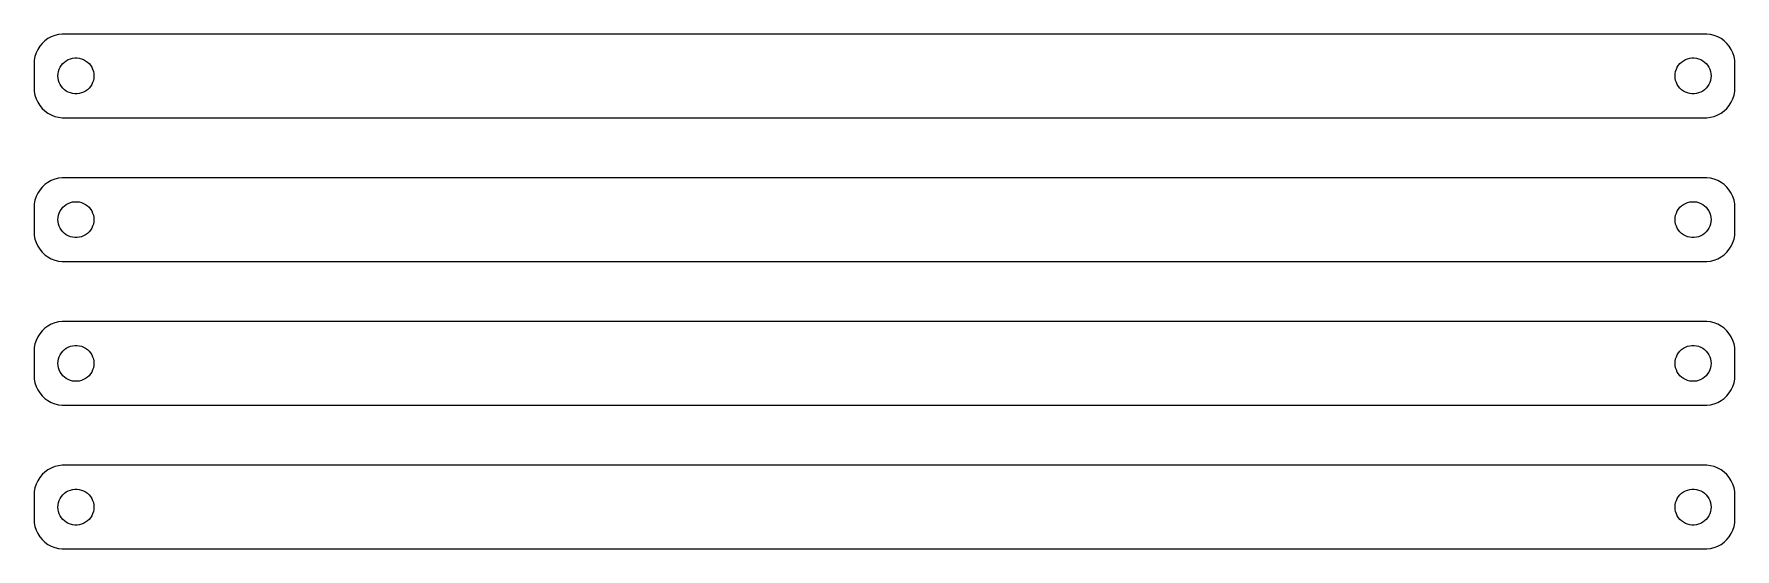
# Model space of a CAD drawing. Header units: metres. Extents: x -142 to 142, y 65 to 151.
import ezdxf

# ---------------------------------------------------------------- set-up
doc = ezdxf.new("R2010")
doc.units = ezdxf.units.M

msp = doc.modelspace()

# ---------------------------------------------------------------- linework, layer by layer
for p, q in [((-139.129, 150.524), (-139.679, 150.222)), ((-138.545, 150.755), (-139.129, 150.524)), ((-137.937, 150.911), (-138.545, 150.755)), ((-137.314, 150.99), (-137.937, 150.911)), ((137.314, 150.99), (-137.314, 150.99)), ((137.937, 150.911), (137.314, 150.99)), ((138.545, 150.755), (137.937, 150.911)), ((139.129, 150.524), (138.545, 150.755)), ((139.679, 150.222), (139.129, 150.524)), ((-141.649, 147.841), (-141.843, 147.243)), ((-141.382, 148.409), (-141.649, 147.841)), ((-141.045, 148.939), (-141.382, 148.409)), ((-140.645, 149.423), (-141.045, 148.939)), ((-140.187, 149.853), (-140.645, 149.423)), ((-139.679, 150.222), (-140.187, 149.853)), ((140.187, 149.853), (139.679, 150.222)), ((140.645, 149.423), (140.187, 149.853)), ((141.045, 148.939), (140.645, 149.423)), ((141.382, 148.409), (141.045, 148.939)), ((141.649, 147.841), (141.382, 148.409)), ((141.843, 147.243), (141.649, 147.841)), ((-141.961, 146.627), (-142, 146)), ((-142, 146), (-142, 142)), ((-141.843, 147.243), (-141.961, 146.627)), ((-137.906, 144.746), (-137.789, 145.104)), ((-137.789, 145.104), (-137.629, 145.445)), ((-137.629, 145.445), (-137.427, 145.763)), ((-137.427, 145.763), (-137.187, 146.054)), ((-137.187, 146.054), (-136.912, 146.312)), ((-136.912, 146.312), (-136.607, 146.533)), ((-136.607, 146.533), (-136.277, 146.714)), ((-136.277, 146.714), (-135.927, 146.853)), ((-135.927, 146.853), (-135.562, 146.947)), ((-135.562, 146.947), (-135.188, 146.994)), ((-135.188, 146.994), (-134.812, 146.994)), ((-134.812, 146.994), (-134.438, 146.947)), ((-134.438, 146.947), (-134.073, 146.853)), ((-134.073, 146.853), (-133.723, 146.714)), ((-133.723, 146.714), (-133.393, 146.533)), ((-133.393, 146.533), (-133.088, 146.312)), ((-133.088, 146.312), (-132.813, 146.054)), ((-132.813, 146.054), (-132.573, 145.763)), ((-132.573, 145.763), (-132.371, 145.445)), ((-132.371, 145.445), (-132.211, 145.104)), ((-132.211, 145.104), (-132.094, 144.746)), ((132.094, 144.746), (132.211, 145.104)), ((132.211, 145.104), (132.371, 145.445)), ((132.371, 145.445), (132.573, 145.763)), ((132.573, 145.763), (132.813, 146.054)), ((132.813, 146.054), (133.088, 146.312)), ((133.088, 146.312), (133.393, 146.533)), ((133.393, 146.533), (133.723, 146.714)), ((133.723, 146.714), (134.073, 146.853)), ((134.073, 146.853), (134.438, 146.947)), ((134.438, 146.947), (134.812, 146.994)), ((134.812, 146.994), (135.188, 146.994)), ((135.188, 146.994), (135.562, 146.947)), ((135.562, 146.947), (135.927, 146.853)), ((135.927, 146.853), (136.277, 146.714)), ((136.277, 146.714), (136.607, 146.533)), ((136.607, 146.533), (136.912, 146.312)), ((136.912, 146.312), (137.187, 146.054)), ((137.187, 146.054), (137.427, 145.763)), ((137.427, 145.763), (137.629, 145.445)), ((137.629, 145.445), (137.789, 145.104)), ((137.789, 145.104), (137.906, 144.746)), ((141.961, 146.627), (141.843, 147.243)), ((142, 146), (141.961, 146.627)), ((142, 142), (142, 146)), ((-142, 142), (-141.961, 141.373)), ((-138, 144), (-137.976, 144.376)), ((-137.976, 143.624), (-138, 144)), ((-137.976, 144.376), (-137.906, 144.746)), ((-137.906, 143.254), (-137.976, 143.624)), ((-137.789, 142.896), (-137.906, 143.254)), ((-137.629, 142.555), (-137.789, 142.896)), ((-137.427, 142.237), (-137.629, 142.555)), ((-137.187, 141.946), (-137.427, 142.237)), ((-132.573, 142.237), (-132.813, 141.946)), ((-132.371, 142.555), (-132.573, 142.237)), ((-132.211, 142.896), (-132.371, 142.555)), ((-132.094, 143.254), (-132.211, 142.896)), ((-132.094, 144.746), (-132.024, 144.376)), ((-132.024, 143.624), (-132.094, 143.254)), ((-132.024, 144.376), (-132, 144)), ((-132, 144), (-132.024, 143.624)), ((132, 144), (132.024, 144.376)), ((132.024, 143.624), (132, 144)), ((132.024, 144.376), (132.094, 144.746)), ((132.094, 143.254), (132.024, 143.624)), ((132.211, 142.896), (132.094, 143.254)), ((132.371, 142.555), (132.211, 142.896)), ((132.573, 142.237), (132.371, 142.555)), ((132.813, 141.946), (132.573, 142.237)), ((137.427, 142.237), (137.187, 141.946)), ((137.629, 142.555), (137.427, 142.237)), ((137.789, 142.896), (137.629, 142.555)), ((137.906, 143.254), (137.789, 142.896)), ((137.906, 144.746), (137.976, 144.376)), ((137.976, 143.624), (137.906, 143.254)), ((137.976, 144.376), (138, 144)), ((138, 144), (137.976, 143.624)), ((141.961, 141.373), (142, 142)), ((-141.961, 141.373), (-141.843, 140.757)), ((-141.843, 140.757), (-141.649, 140.159)), ((-141.649, 140.159), (-141.382, 139.591)), ((-141.382, 139.591), (-141.045, 139.061)), ((-136.912, 141.688), (-137.187, 141.946)), ((-136.607, 141.467), (-136.912, 141.688)), ((-136.277, 141.286), (-136.607, 141.467)), ((-135.927, 141.147), (-136.277, 141.286)), ((-135.562, 141.053), (-135.927, 141.147)), ((-135.188, 141.006), (-135.562, 141.053)), ((-134.812, 141.006), (-135.188, 141.006)), ((-134.438, 141.053), (-134.812, 141.006)), ((-134.073, 141.147), (-134.438, 141.053)), ((-133.723, 141.286), (-134.073, 141.147)), ((-133.393, 141.467), (-133.723, 141.286)), ((-133.088, 141.688), (-133.393, 141.467)), ((-132.813, 141.946), (-133.088, 141.688)), ((133.088, 141.688), (132.813, 141.946)), ((133.393, 141.467), (133.088, 141.688)), ((133.723, 141.286), (133.393, 141.467)), ((134.073, 141.147), (133.723, 141.286)), ((134.438, 141.053), (134.073, 141.147)), ((134.812, 141.006), (134.438, 141.053)), ((135.188, 141.006), (134.812, 141.006)), ((135.562, 141.053), (135.188, 141.006)), ((135.927, 141.147), (135.562, 141.053)), ((136.277, 141.286), (135.927, 141.147)), ((136.607, 141.467), (136.277, 141.286)), ((136.912, 141.688), (136.607, 141.467)), ((137.187, 141.946), (136.912, 141.688)), ((141.045, 139.061), (141.382, 139.591)), ((141.382, 139.591), (141.649, 140.159)), ((141.649, 140.159), (141.843, 140.757)), ((141.843, 140.757), (141.961, 141.373)), ((-141.045, 139.061), (-140.645, 138.577)), ((-140.645, 138.577), (-140.187, 138.147)), ((-140.187, 138.147), (-139.679, 137.778)), ((-139.679, 137.778), (-139.129, 137.476)), ((-139.129, 137.476), (-138.545, 137.245)), ((-138.545, 137.245), (-137.937, 137.089)), ((-137.937, 137.089), (-137.314, 137.01)), ((-137.314, 137.01), (137.314, 137.01)), ((137.314, 137.01), (137.937, 137.089)), ((137.937, 137.089), (138.545, 137.245)), ((138.545, 137.245), (139.129, 137.476)), ((139.129, 137.476), (139.679, 137.778)), ((139.679, 137.778), (140.187, 138.147)), ((140.187, 138.147), (140.645, 138.577)), ((140.645, 138.577), (141.045, 139.061)), ((-140.645, 125.423), (-141.045, 124.939)), ((-140.187, 125.853), (-140.645, 125.423)), ((-139.679, 126.222), (-140.187, 125.853)), ((-139.129, 126.524), (-139.679, 126.222)), ((-138.545, 126.755), (-139.129, 126.524)), ((-137.937, 126.911), (-138.545, 126.755)), ((-137.314, 126.99), (-137.937, 126.911)), ((137.314, 126.99), (-137.314, 126.99)), ((137.937, 126.911), (137.314, 126.99)), ((138.545, 126.755), (137.937, 126.911)), ((139.129, 126.524), (138.545, 126.755)), ((139.679, 126.222), (139.129, 126.524)), ((140.187, 125.853), (139.679, 126.222)), ((140.645, 125.423), (140.187, 125.853)), ((141.045, 124.939), (140.645, 125.423)), ((-141.961, 122.627), (-142, 122)), ((-141.843, 123.243), (-141.961, 122.627)), ((-141.649, 123.841), (-141.843, 123.243)), ((-141.382, 124.409), (-141.649, 123.841)), ((-141.045, 124.939), (-141.382, 124.409)), ((-137.187, 122.054), (-136.912, 122.312)), ((-136.912, 122.312), (-136.607, 122.533)), ((-136.607, 122.533), (-136.277, 122.714)), ((-136.277, 122.714), (-135.927, 122.853)), ((-135.927, 122.853), (-135.562, 122.947)), ((-135.562, 122.947), (-135.188, 122.994)), ((-135.188, 122.994), (-134.812, 122.994)), ((-134.812, 122.994), (-134.438, 122.947)), ((-134.438, 122.947), (-134.073, 122.853)), ((-134.073, 122.853), (-133.723, 122.714)), ((-133.723, 122.714), (-133.393, 122.533)), ((-133.393, 122.533), (-133.088, 122.312)), ((-133.088, 122.312), (-132.813, 122.054)), ((132.813, 122.054), (133.088, 122.312)), ((133.088, 122.312), (133.393, 122.533)), ((133.393, 122.533), (133.723, 122.714)), ((133.723, 122.714), (134.073, 122.853)), ((134.073, 122.853), (134.438, 122.947)), ((134.438, 122.947), (134.812, 122.994)), ((134.812, 122.994), (135.188, 122.994)), ((135.188, 122.994), (135.562, 122.947)), ((135.562, 122.947), (135.927, 122.853)), ((135.927, 122.853), (136.277, 122.714)), ((136.277, 122.714), (136.607, 122.533)), ((136.607, 122.533), (136.912, 122.312)), ((136.912, 122.312), (137.187, 122.054)), ((141.382, 124.409), (141.045, 124.939)), ((141.649, 123.841), (141.382, 124.409)), ((141.843, 123.243), (141.649, 123.841)), ((141.961, 122.627), (141.843, 123.243)), ((142, 122), (141.961, 122.627)), ((-142, 122), (-142, 118)), ((-138, 120), (-137.976, 120.376)), ((-137.976, 119.624), (-138, 120)), ((-137.976, 120.376), (-137.906, 120.746)), ((-137.906, 119.254), (-137.976, 119.624)), ((-137.906, 120.746), (-137.789, 121.104)), ((-137.789, 121.104), (-137.629, 121.445)), ((-137.629, 121.445), (-137.427, 121.763)), ((-137.427, 121.763), (-137.187, 122.054)), ((-132.813, 122.054), (-132.573, 121.763)), ((-132.573, 121.763), (-132.371, 121.445)), ((-132.371, 121.445), (-132.211, 121.104)), ((-132.211, 121.104), (-132.094, 120.746)), ((-132.094, 120.746), (-132.024, 120.376)), ((-132.024, 119.624), (-132.094, 119.254)), ((-132.024, 120.376), (-132, 120)), ((-132, 120), (-132.024, 119.624)), ((132, 120), (132.024, 120.376)), ((132.024, 119.624), (132, 120)), ((132.024, 120.376), (132.094, 120.746)), ((132.094, 119.254), (132.024, 119.624)), ((132.094, 120.746), (132.211, 121.104)), ((132.211, 121.104), (132.371, 121.445)), ((132.371, 121.445), (132.573, 121.763)), ((132.573, 121.763), (132.813, 122.054)), ((137.187, 122.054), (137.427, 121.763)), ((137.427, 121.763), (137.629, 121.445)), ((137.629, 121.445), (137.789, 121.104)), ((137.789, 121.104), (137.906, 120.746)), ((137.906, 120.746), (137.976, 120.376)), ((137.976, 119.624), (137.906, 119.254)), ((137.976, 120.376), (138, 120)), ((138, 120), (137.976, 119.624)), ((142, 118), (142, 122)), ((-142, 118), (-141.961, 117.373)), ((-141.961, 117.373), (-141.843, 116.757)), ((-141.843, 116.757), (-141.649, 116.159)), ((-137.789, 118.896), (-137.906, 119.254)), ((-137.629, 118.555), (-137.789, 118.896)), ((-137.427, 118.237), (-137.629, 118.555)), ((-137.187, 117.946), (-137.427, 118.237)), ((-136.912, 117.688), (-137.187, 117.946)), ((-136.607, 117.467), (-136.912, 117.688)), ((-136.277, 117.286), (-136.607, 117.467)), ((-135.927, 117.147), (-136.277, 117.286)), ((-135.562, 117.053), (-135.927, 117.147)), ((-135.188, 117.006), (-135.562, 117.053)), ((-134.812, 117.006), (-135.188, 117.006)), ((-134.438, 117.053), (-134.812, 117.006)), ((-134.073, 117.147), (-134.438, 117.053)), ((-133.723, 117.286), (-134.073, 117.147)), ((-133.393, 117.467), (-133.723, 117.286)), ((-133.088, 117.688), (-133.393, 117.467)), ((-132.813, 117.946), (-133.088, 117.688)), ((-132.573, 118.237), (-132.813, 117.946)), ((-132.371, 118.555), (-132.573, 118.237)), ((-132.211, 118.896), (-132.371, 118.555)), ((-132.094, 119.254), (-132.211, 118.896)), ((132.211, 118.896), (132.094, 119.254)), ((132.371, 118.555), (132.211, 118.896)), ((132.573, 118.237), (132.371, 118.555)), ((132.813, 117.946), (132.573, 118.237)), ((133.088, 117.688), (132.813, 117.946)), ((133.393, 117.467), (133.088, 117.688)), ((133.723, 117.286), (133.393, 117.467)), ((134.073, 117.147), (133.723, 117.286)), ((134.438, 117.053), (134.073, 117.147)), ((134.812, 117.006), (134.438, 117.053)), ((135.188, 117.006), (134.812, 117.006)), ((135.562, 117.053), (135.188, 117.006)), ((135.927, 117.147), (135.562, 117.053)), ((136.277, 117.286), (135.927, 117.147)), ((136.607, 117.467), (136.277, 117.286)), ((136.912, 117.688), (136.607, 117.467)), ((137.187, 117.946), (136.912, 117.688)), ((137.427, 118.237), (137.187, 117.946)), ((137.629, 118.555), (137.427, 118.237)), ((137.789, 118.896), (137.629, 118.555)), ((137.906, 119.254), (137.789, 118.896)), ((141.649, 116.159), (141.843, 116.757)), ((141.843, 116.757), (141.961, 117.373)), ((141.961, 117.373), (142, 118)), ((-141.649, 116.159), (-141.382, 115.591)), ((-141.382, 115.591), (-141.045, 115.061)), ((-141.045, 115.061), (-140.645, 114.577)), ((-140.645, 114.577), (-140.187, 114.147)), ((-140.187, 114.147), (-139.679, 113.778)), ((-139.679, 113.778), (-139.129, 113.476)), ((139.129, 113.476), (139.679, 113.778)), ((139.679, 113.778), (140.187, 114.147)), ((140.187, 114.147), (140.645, 114.577)), ((140.645, 114.577), (141.045, 115.061)), ((141.045, 115.061), (141.382, 115.591)), ((141.382, 115.591), (141.649, 116.159)), ((-139.129, 113.476), (-138.545, 113.245)), ((-138.545, 113.245), (-137.937, 113.089)), ((-137.937, 113.089), (-137.314, 113.01)), ((-137.314, 113.01), (137.314, 113.01)), ((137.314, 113.01), (137.937, 113.089)), ((137.937, 113.089), (138.545, 113.245)), ((138.545, 113.245), (139.129, 113.476)), ((-139.129, 102.524), (-139.679, 102.222)), ((-138.545, 102.755), (-139.129, 102.524)), ((-137.937, 102.911), (-138.545, 102.755)), ((-137.314, 102.99), (-137.937, 102.911)), ((137.314, 102.99), (-137.314, 102.99)), ((137.937, 102.911), (137.314, 102.99)), ((138.545, 102.755), (137.937, 102.911)), ((139.129, 102.524), (138.545, 102.755)), ((139.679, 102.222), (139.129, 102.524)), ((-141.649, 99.8406), (-141.843, 99.2434)), ((-141.382, 100.409), (-141.649, 99.8406)), ((-141.045, 100.939), (-141.382, 100.409)), ((-140.645, 101.423), (-141.045, 100.939)), ((-140.187, 101.853), (-140.645, 101.423)), ((-139.679, 102.222), (-140.187, 101.853)), ((140.187, 101.853), (139.679, 102.222)), ((140.645, 101.423), (140.187, 101.853)), ((141.045, 100.939), (140.645, 101.423)), ((141.382, 100.409), (141.045, 100.939)), ((141.649, 99.8406), (141.382, 100.409)), ((141.843, 99.2434), (141.649, 99.8406)), ((-141.961, 98.6267), (-142, 98)), ((-142, 98), (-142, 94)), ((-141.843, 99.2434), (-141.961, 98.6267)), ((-137.976, 96.376), (-137.906, 96.7461)), ((-137.906, 96.7461), (-137.789, 97.1044)), ((-137.789, 97.1044), (-137.629, 97.4453)), ((-137.629, 97.4453), (-137.427, 97.7634)), ((-137.427, 97.7634), (-137.187, 98.0536)), ((-137.187, 98.0536), (-136.912, 98.3115)), ((-136.912, 98.3115), (-136.607, 98.533)), ((-136.607, 98.533), (-136.277, 98.7145)), ((-136.277, 98.7145), (-135.927, 98.8532)), ((-135.927, 98.8532), (-135.562, 98.9469)), ((-135.562, 98.9469), (-135.188, 98.9941)), ((-135.188, 98.9941), (-134.812, 98.9941)), ((-134.812, 98.9941), (-134.438, 98.9469)), ((-134.438, 98.9469), (-134.073, 98.8532)), ((-134.073, 98.8532), (-133.723, 98.7145)), ((-133.723, 98.7145), (-133.393, 98.533)), ((-133.393, 98.533), (-133.088, 98.3115)), ((-133.088, 98.3115), (-132.813, 98.0536)), ((-132.813, 98.0536), (-132.573, 97.7634)), ((-132.573, 97.7634), (-132.371, 97.4453)), ((-132.371, 97.4453), (-132.211, 97.1044)), ((-132.211, 97.1044), (-132.094, 96.7461)), ((-132.094, 96.7461), (-132.024, 96.376)), ((132.024, 96.376), (132.094, 96.7461)), ((132.094, 96.7461), (132.211, 97.1044)), ((132.211, 97.1044), (132.371, 97.4453)), ((132.371, 97.4453), (132.573, 97.7634)), ((132.573, 97.7634), (132.813, 98.0536)), ((132.813, 98.0536), (133.088, 98.3115)), ((133.088, 98.3115), (133.393, 98.533)), ((133.393, 98.533), (133.723, 98.7145)), ((133.723, 98.7145), (134.073, 98.8532)), ((134.073, 98.8532), (134.438, 98.9469)), ((134.438, 98.9469), (134.812, 98.9941)), ((134.812, 98.9941), (135.188, 98.9941)), ((135.188, 98.9941), (135.562, 98.9469)), ((135.562, 98.9469), (135.927, 98.8532)), ((135.927, 98.8532), (136.277, 98.7145)), ((136.277, 98.7145), (136.607, 98.533)), ((136.607, 98.533), (136.912, 98.3115)), ((136.912, 98.3115), (137.187, 98.0536)), ((137.187, 98.0536), (137.427, 97.7634)), ((137.427, 97.7634), (137.629, 97.4453)), ((137.629, 97.4453), (137.789, 97.1044)), ((137.789, 97.1044), (137.906, 96.7461)), ((137.906, 96.7461), (137.976, 96.376)), ((141.961, 98.6267), (141.843, 99.2434)), ((142, 98), (141.961, 98.6267)), ((142, 94), (142, 98)), ((-142, 94), (-141.961, 93.3733)), ((-138, 96), (-137.976, 96.376)), ((-137.976, 95.624), (-138, 96)), ((-137.906, 95.2539), (-137.976, 95.624)), ((-137.789, 94.8956), (-137.906, 95.2539)), ((-137.629, 94.5547), (-137.789, 94.8956)), ((-137.427, 94.2366), (-137.629, 94.5547)), ((-137.187, 93.9464), (-137.427, 94.2366)), ((-136.912, 93.6885), (-137.187, 93.9464)), ((-132.813, 93.9464), (-133.088, 93.6885)), ((-132.573, 94.2366), (-132.813, 93.9464)), ((-132.371, 94.5547), (-132.573, 94.2366)), ((-132.211, 94.8956), (-132.371, 94.5547)), ((-132.094, 95.2539), (-132.211, 94.8956)), ((-132.024, 95.624), (-132.094, 95.2539)), ((-132.024, 96.376), (-132, 96)), ((-132, 96), (-132.024, 95.624)), ((132, 96), (132.024, 96.376)), ((132.024, 95.624), (132, 96)), ((132.094, 95.2539), (132.024, 95.624)), ((132.211, 94.8956), (132.094, 95.2539)), ((132.371, 94.5547), (132.211, 94.8956)), ((132.573, 94.2366), (132.371, 94.5547)), ((132.813, 93.9464), (132.573, 94.2366)), ((133.088, 93.6885), (132.813, 93.9464)), ((137.187, 93.9464), (136.912, 93.6885)), ((137.427, 94.2366), (137.187, 93.9464)), ((137.629, 94.5547), (137.427, 94.2366)), ((137.789, 94.8956), (137.629, 94.5547)), ((137.906, 95.2539), (137.789, 94.8956)), ((137.976, 95.624), (137.906, 95.2539)), ((137.976, 96.376), (138, 96)), ((138, 96), (137.976, 95.624)), ((141.961, 93.3733), (142, 94)), ((-141.961, 93.3733), (-141.843, 92.7566)), ((-141.843, 92.7566), (-141.649, 92.1594)), ((-141.649, 92.1594), (-141.382, 91.5912)), ((-141.382, 91.5912), (-141.045, 91.0611)), ((-141.045, 91.0611), (-140.645, 90.5773)), ((-136.607, 93.467), (-136.912, 93.6885)), ((-136.277, 93.2855), (-136.607, 93.467)), ((-135.927, 93.1468), (-136.277, 93.2855)), ((-135.562, 93.0531), (-135.927, 93.1468)), ((-135.188, 93.0059), (-135.562, 93.0531)), ((-134.812, 93.0059), (-135.188, 93.0059)), ((-134.438, 93.0531), (-134.812, 93.0059)), ((-134.073, 93.1468), (-134.438, 93.0531)), ((-133.723, 93.2855), (-134.073, 93.1468)), ((-133.393, 93.467), (-133.723, 93.2855)), ((-133.088, 93.6885), (-133.393, 93.467)), ((133.393, 93.467), (133.088, 93.6885)), ((133.723, 93.2855), (133.393, 93.467)), ((134.073, 93.1468), (133.723, 93.2855)), ((134.438, 93.0531), (134.073, 93.1468)), ((134.812, 93.0059), (134.438, 93.0531)), ((135.188, 93.0059), (134.812, 93.0059)), ((135.562, 93.0531), (135.188, 93.0059)), ((135.927, 93.1468), (135.562, 93.0531)), ((136.277, 93.2855), (135.927, 93.1468)), ((136.607, 93.467), (136.277, 93.2855)), ((136.912, 93.6885), (136.607, 93.467)), ((140.645, 90.5773), (141.045, 91.0611)), ((141.045, 91.0611), (141.382, 91.5912)), ((141.382, 91.5912), (141.649, 92.1594)), ((141.649, 92.1594), (141.843, 92.7566)), ((141.843, 92.7566), (141.961, 93.3733)), ((-140.645, 90.5773), (-140.187, 90.1474)), ((-140.187, 90.1474), (-139.679, 89.7784)), ((-139.679, 89.7784), (-139.129, 89.4759)), ((-139.129, 89.4759), (-138.545, 89.2447)), ((-138.545, 89.2447), (-137.937, 89.0886)), ((-137.937, 89.0886), (-137.314, 89.0099)), ((-137.314, 89.0099), (137.314, 89.0099)), ((137.314, 89.0099), (137.937, 89.0886)), ((137.937, 89.0886), (138.545, 89.2447)), ((138.545, 89.2447), (139.129, 89.4759)), ((139.129, 89.4759), (139.679, 89.7784)), ((139.679, 89.7784), (140.187, 90.1474)), ((140.187, 90.1474), (140.645, 90.5773)), ((-141.045, 76.9389), (-141.382, 76.4088)), ((-140.645, 77.4227), (-141.045, 76.9389)), ((-140.187, 77.8526), (-140.645, 77.4227)), ((-139.679, 78.2216), (-140.187, 77.8526)), ((-139.129, 78.5241), (-139.679, 78.2216)), ((-138.545, 78.7553), (-139.129, 78.5241)), ((-137.937, 78.9114), (-138.545, 78.7553)), ((-137.314, 78.9901), (-137.937, 78.9114)), ((137.314, 78.9901), (-137.314, 78.9901)), ((137.937, 78.9114), (137.314, 78.9901)), ((138.545, 78.7553), (137.937, 78.9114)), ((139.129, 78.5241), (138.545, 78.7553)), ((139.679, 78.2216), (139.129, 78.5241)), ((140.187, 77.8526), (139.679, 78.2216)), ((140.645, 77.4227), (140.187, 77.8526)), ((141.045, 76.9389), (140.645, 77.4227)), ((141.382, 76.4088), (141.045, 76.9389)), ((-141.961, 74.6267), (-142, 74)), ((-142, 74), (-142, 70)), ((-141.843, 75.2434), (-141.961, 74.6267)), ((-141.649, 75.8406), (-141.843, 75.2434)), ((-141.382, 76.4088), (-141.649, 75.8406)), ((-137.427, 73.7634), (-137.187, 74.0536)), ((-137.187, 74.0536), (-136.912, 74.3115)), ((-136.912, 74.3115), (-136.607, 74.533)), ((-136.607, 74.533), (-136.277, 74.7145)), ((-136.277, 74.7145), (-135.927, 74.8532)), ((-135.927, 74.8532), (-135.562, 74.9469)), ((-135.562, 74.9469), (-135.188, 74.9941)), ((-135.188, 74.9941), (-134.812, 74.9941)), ((-134.812, 74.9941), (-134.438, 74.9469)), ((-134.438, 74.9469), (-134.073, 74.8532)), ((-134.073, 74.8532), (-133.723, 74.7145)), ((-133.723, 74.7145), (-133.393, 74.533)), ((-133.393, 74.533), (-133.088, 74.3115)), ((-133.088, 74.3115), (-132.813, 74.0536)), ((-132.813, 74.0536), (-132.573, 73.7634)), ((132.573, 73.7634), (132.813, 74.0536)), ((132.813, 74.0536), (133.088, 74.3115)), ((133.088, 74.3115), (133.393, 74.533)), ((133.393, 74.533), (133.723, 74.7145)), ((133.723, 74.7145), (134.073, 74.8532)), ((134.073, 74.8532), (134.438, 74.9469)), ((134.438, 74.9469), (134.812, 74.9941)), ((134.812, 74.9941), (135.188, 74.9941)), ((135.188, 74.9941), (135.562, 74.9469)), ((135.562, 74.9469), (135.927, 74.8532)), ((135.927, 74.8532), (136.277, 74.7145)), ((136.277, 74.7145), (136.607, 74.533)), ((136.607, 74.533), (136.912, 74.3115)), ((136.912, 74.3115), (137.187, 74.0536)), ((137.187, 74.0536), (137.427, 73.7634)), ((141.649, 75.8406), (141.382, 76.4088)), ((141.843, 75.2434), (141.649, 75.8406)), ((141.961, 74.6267), (141.843, 75.2434)), ((142, 74), (141.961, 74.6267)), ((142, 70), (142, 74)), ((-138, 72), (-137.976, 72.376)), ((-137.976, 71.624), (-138, 72)), ((-137.976, 72.376), (-137.906, 72.7461)), ((-137.906, 71.2539), (-137.976, 71.624)), ((-137.906, 72.7461), (-137.789, 73.1044)), ((-137.789, 70.8956), (-137.906, 71.2539)), ((-137.789, 73.1044), (-137.629, 73.4453)), ((-137.629, 73.4453), (-137.427, 73.7634)), ((-132.573, 73.7634), (-132.371, 73.4453)), ((-132.371, 73.4453), (-132.211, 73.1044)), ((-132.211, 73.1044), (-132.094, 72.7461)), ((-132.094, 71.2539), (-132.211, 70.8956)), ((-132.094, 72.7461), (-132.024, 72.376)), ((-132.024, 71.624), (-132.094, 71.2539)), ((-132.024, 72.376), (-132, 72)), ((-132, 72), (-132.024, 71.624)), ((132, 72), (132.024, 72.376)), ((132.024, 71.624), (132, 72)), ((132.024, 72.376), (132.094, 72.7461)), ((132.094, 71.2539), (132.024, 71.624)), ((132.094, 72.7461), (132.211, 73.1044)), ((132.211, 70.8956), (132.094, 71.2539)), ((132.211, 73.1044), (132.371, 73.4453)), ((132.371, 73.4453), (132.573, 73.7634)), ((137.427, 73.7634), (137.629, 73.4453)), ((137.629, 73.4453), (137.789, 73.1044)), ((137.789, 73.1044), (137.906, 72.7461)), ((137.906, 71.2539), (137.789, 70.8956)), ((137.906, 72.7461), (137.976, 72.376)), ((137.976, 71.624), (137.906, 71.2539)), ((137.976, 72.376), (138, 72)), ((138, 72), (137.976, 71.624)), ((-142, 70), (-141.961, 69.3733)), ((-141.961, 69.3733), (-141.843, 68.7566)), ((-141.843, 68.7566), (-141.649, 68.1594)), ((-137.629, 70.5547), (-137.789, 70.8956)), ((-137.427, 70.2366), (-137.629, 70.5547)), ((-137.187, 69.9464), (-137.427, 70.2366)), ((-136.912, 69.6885), (-137.187, 69.9464)), ((-136.607, 69.467), (-136.912, 69.6885)), ((-136.277, 69.2855), (-136.607, 69.467)), ((-135.927, 69.1468), (-136.277, 69.2855)), ((-135.562, 69.0531), (-135.927, 69.1468)), ((-135.188, 69.0059), (-135.562, 69.0531)), ((-134.812, 69.0059), (-135.188, 69.0059)), ((-134.438, 69.0531), (-134.812, 69.0059)), ((-134.073, 69.1468), (-134.438, 69.0531)), ((-133.723, 69.2855), (-134.073, 69.1468)), ((-133.393, 69.467), (-133.723, 69.2855)), ((-133.088, 69.6885), (-133.393, 69.467)), ((-132.813, 69.9464), (-133.088, 69.6885)), ((-132.573, 70.2366), (-132.813, 69.9464)), ((-132.371, 70.5547), (-132.573, 70.2366)), ((-132.211, 70.8956), (-132.371, 70.5547)), ((132.371, 70.5547), (132.211, 70.8956)), ((132.573, 70.2366), (132.371, 70.5547)), ((132.813, 69.9464), (132.573, 70.2366)), ((133.088, 69.6885), (132.813, 69.9464)), ((133.393, 69.467), (133.088, 69.6885)), ((133.723, 69.2855), (133.393, 69.467)), ((134.073, 69.1468), (133.723, 69.2855)), ((134.438, 69.0531), (134.073, 69.1468)), ((134.812, 69.0059), (134.438, 69.0531)), ((135.188, 69.0059), (134.812, 69.0059)), ((135.562, 69.0531), (135.188, 69.0059)), ((135.927, 69.1468), (135.562, 69.0531)), ((136.277, 69.2855), (135.927, 69.1468)), ((136.607, 69.467), (136.277, 69.2855)), ((136.912, 69.6885), (136.607, 69.467)), ((137.187, 69.9464), (136.912, 69.6885)), ((137.427, 70.2366), (137.187, 69.9464)), ((137.629, 70.5547), (137.427, 70.2366)), ((137.789, 70.8956), (137.629, 70.5547)), ((141.649, 68.1594), (141.843, 68.7566)), ((141.843, 68.7566), (141.961, 69.3733)), ((141.961, 69.3733), (142, 70)), ((-141.649, 68.1594), (-141.382, 67.5912)), ((-141.382, 67.5912), (-141.045, 67.0611)), ((-141.045, 67.0611), (-140.645, 66.5773)), ((-140.645, 66.5773), (-140.187, 66.1474)), ((-140.187, 66.1474), (-139.679, 65.7784)), ((-139.679, 65.7784), (-139.129, 65.4759)), ((-139.129, 65.4759), (-138.545, 65.2447)), ((138.545, 65.2447), (139.129, 65.4759)), ((139.129, 65.4759), (139.679, 65.7784)), ((139.679, 65.7784), (140.187, 66.1474)), ((140.187, 66.1474), (140.645, 66.5773)), ((140.645, 66.5773), (141.045, 67.0611)), ((141.045, 67.0611), (141.382, 67.5912)), ((141.382, 67.5912), (141.649, 68.1594)), ((-138.545, 65.2447), (-137.937, 65.0886)), ((-137.937, 65.0886), (-137.314, 65.0099)), ((-137.314, 65.0099), (137.314, 65.0099)), ((137.314, 65.0099), (137.937, 65.0886)), ((137.937, 65.0886), (138.545, 65.2447))]:
    msp.add_line(p, q)

doc.saveas('drawing.dxf')
